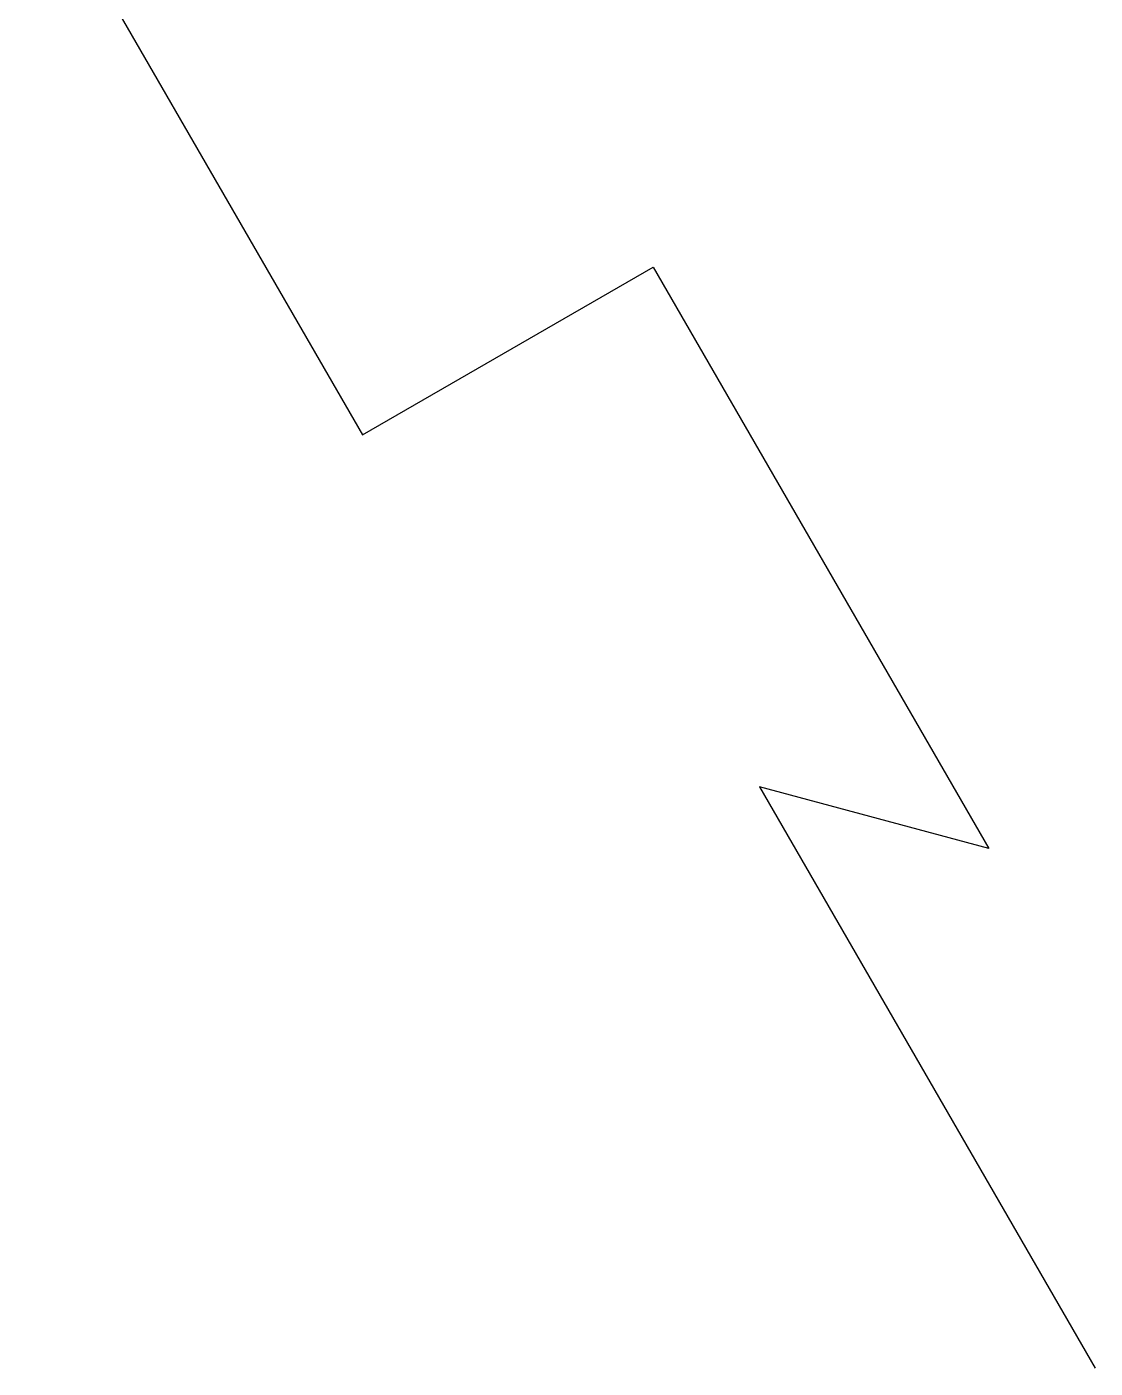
# Model space of a CAD drawing. Extents: x 1 to 437, y 7 to 187.
# Drawn here: x 3.25 to 24.09, y 7.14 to 33.31 of the extents above; entities that cross this region are included whole.
import ezdxf

# ---------------------------------------------------------------- set-up
doc = ezdxf.new("R2010")
doc.units = 0
doc.layers.add('Base', color=7, linetype='CONTINUOUS')

msp = doc.modelspace()

# ---------------------------------------------------------------- linework, layer by layer
at = {"layer": 'Base', "color": 1}
for p, q in [((3.251165, 36.68753), (9.798722, 25.346831)), ((9.798722, 25.346831), (15.469168, 28.620665)), ((15.469168, 28.620665), (22.016723, 17.27996)), ((22.016723, 17.27996), (17.544678, 18.478247)), ((17.544678, 18.478247), (24.092233, 7.137571))]:
    msp.add_line(p, q, dxfattribs=at)

doc.saveas('drawing.dxf')
